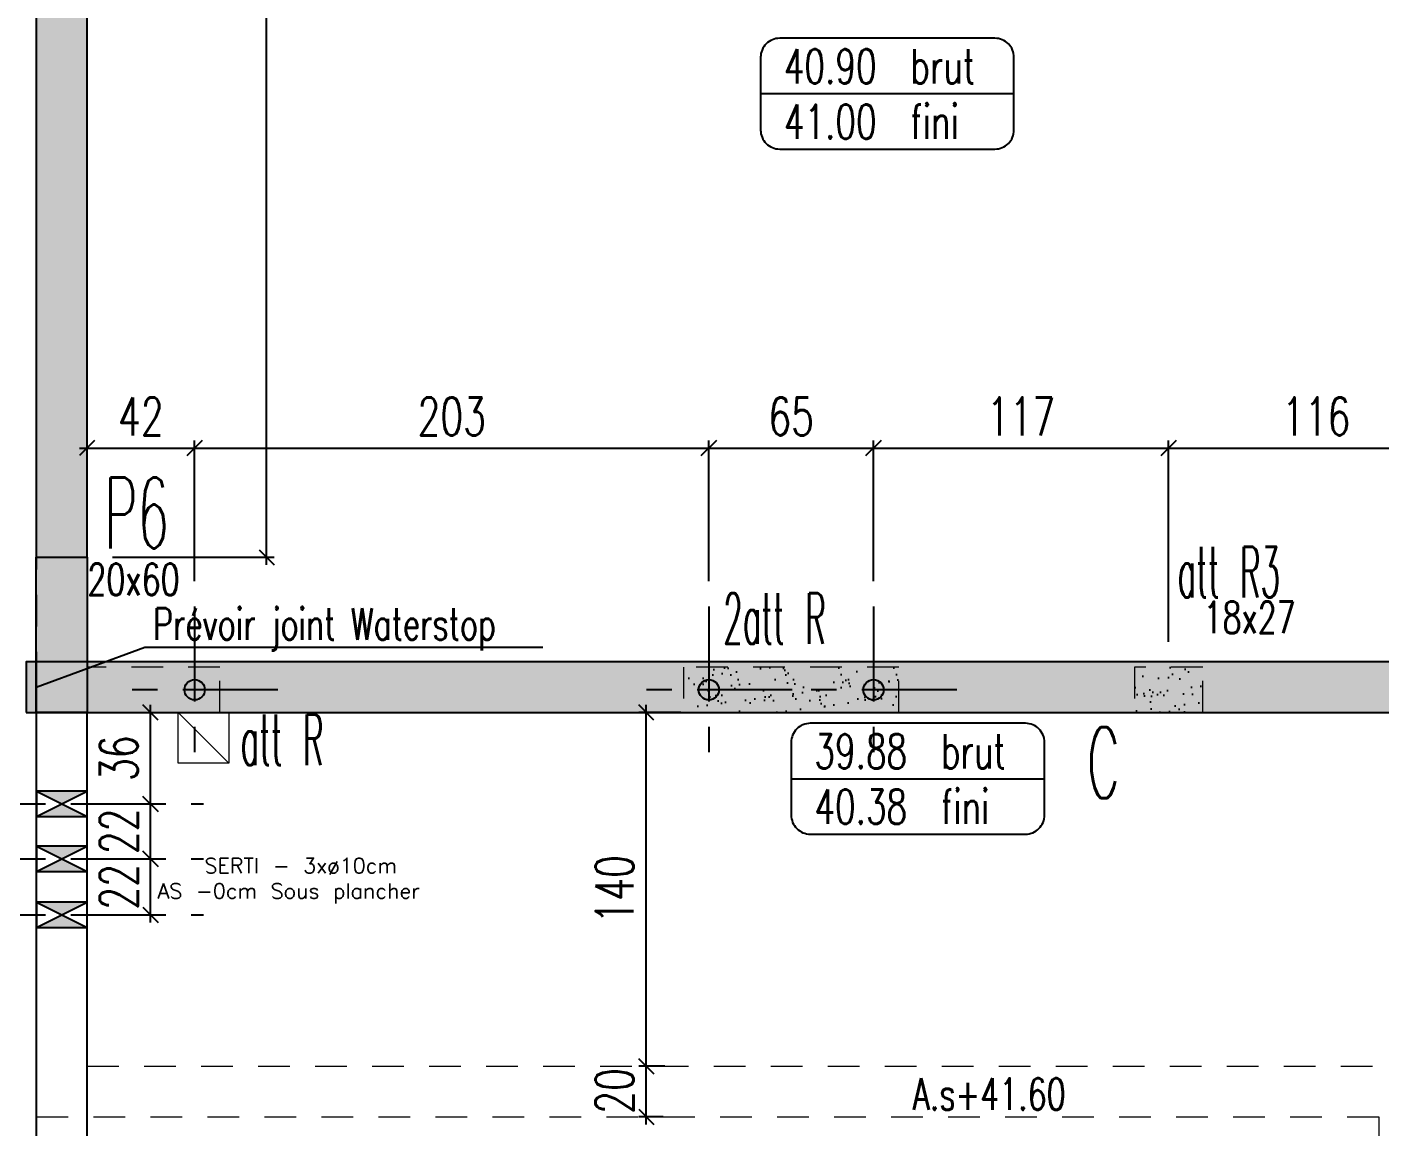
# Model space of a CAD drawing. Extents: x 308 to 787, y -199 to -146.
# Drawn here: x 403.97 to 409.31, y -173.26 to -168.92 of the extents above; entities that cross this region are included whole.
import ezdxf

# ---------------------------------------------------------------- set-up
doc = ezdxf.new("R2010")
doc.units = 0
doc.header["$LTSCALE"] = 0.5
doc.header["$MEASUREMENT"] = 0
for name, pattern in [('AXES2', [1.125, 0.75, -0.125, 0.125, -0.125]), ('CACHE', [0.375, 0.25, -0.125]), ('CONTINU', [0]), ('DISCONTINU2', [0.375, 0.25, -0.125])]:
    doc.linetypes.add(name, pattern=pattern)
doc.layers.get('DEFPOINTS').update_dxf_attribs({"linetype": 'CONTINUOUS'})
doc.layers.add('00 - RESERVATIONS SPEC Plombier', color=90, linetype='CONTINUOUS', lineweight=20)
for name, color, linetype in [('_ SERTI RESERVATION', 210, 'CACHE'), ('AXES', 6, 'AXES2'), ('COTATION', 7, 'CONTINUOUS'), ('HABILLAGE', 7, 'CONTINUOUS'), ('MURS', 3, 'CONTINUOUS'), ('POCHAGE', 254, 'CONTINUOUS'), ('POTEAUX', 1, 'CONTINUOUS'), ('POUTRES', 2, 'CONTINUOUS'), ('RAID', 1, 'CONTINUOUS'), ('RDC', 7, 'DISCONTINU2'), ('REPERAGE', 4, 'CONTINUOUS'), ('REPERE-CHAI', 4, 'CONTINUOUS'), ('REPERE-POT', 4, 'CONTINUOUS'), ('REPERE-RAID', 4, 'CONTINUOUS')]:
    doc.layers.add(name, color=color, linetype=linetype)
doc.styles.add('ROMANS8', font='romans.shx', dxfattribs={"width": 0.7})
doc.styles.get("Standard").update_dxf_attribs({"font": 'txt.shx'})
doc.dimstyles.new('COT50 cm', dxfattribs={"dimtxt": 0.15, "dimasz": 0.06, "dimexe": 0.03, "dimexo": 0.1, "dimgap": 0.05, "dimtad": 1, "dimdec": 0, "dimlfac": 100, "dimzin": 0, "dimdsep": 46, "dimtxsty": 'ROMANS8', "dimblk1": 'OBLIQUE', "dimblk2": 'OBLIQUE', "dimsah": 1, "dimcen": 0.03, "dimdle": 0.03, "dimclrt": 1, "dimadec": 0, "dimazin": 0, "dimtfac": 1, "dimtdec": 0, "dimtmove": 0, "dimatfit": 3, "dimfxl": 0, "dimtolj": 1, "dimtzin": 0, "dimlwd": -1, "dimlwe": -1, "dimarcsym": 0})
pattern_1 = [(37.5, (-167.69736, -4e-07), (-0.004409535, 0.134877664), [0, -0.1064, 0, -0.119, 0, -0.11375]), (7.5, (-167.69736, -4e-07), (0.12388437, 0.197550225), [0, -0.0574, 0, -0.0959, 0, -0.03675]), (327.5, (-167.78346, -4e-07), (0.21798993, 0.000396134), [0, -0.035, 0, -0.126, 0, -0.1645]), (317.5, (-167.78346, -4e-07), (0.21042886, 0.06143729), [0, -0.0175, 0, -0.0826, 0, -0.0945])]
pattern_2 = [(37.5, (-513.79323, 160.44126), (-0.004409535, 0.134877664), [0, -0.1064, 0, -0.119, 0, -0.11375]), (7.5, (-513.79323, 160.44126), (0.12388437, 0.197550225), [0, -0.0574, 0, -0.0959, 0, -0.03675]), (327.5, (-513.87933, 160.44126), (0.21798993, 0.000396134), [0, -0.035, 0, -0.126, 0, -0.1645]), (317.5, (-513.87933, 160.44126), (0.21042886, 0.06143729), [0, -0.0175, 0, -0.0826, 0, -0.0945])]

# ---------------------------------------------------------------- blocks, each defined once
blk = doc.blocks.new('139')
at = {"layer": 'HABILLAGE', "color": 7}
blk.add_line((-0.6648, 0), (0.6648, 0), dxfattribs=at)
at = {"layer": 'HABILLAGE'}
blk.add_lwpolyline([(-0.5648, -0.291), (0.5648, -0.291, 0.414214), (0.6648, -0.191), (0.6648, 0.191, 0.414214), (0.5648, 0.291), (-0.5648, 0.291, 0.414214), (-0.6648, 0.191), (-0.6648, -0.191, 0.414214)], format="xyb", close=True, dxfattribs=at)
at = {"layer": 'HABILLAGE', "color": 1, "width": 0.7}
for s, p in [('brut', (0.1215, 0.054)), ('fini', (0.1215, -0.237))]:
    blk.add_text(s, height=0.18, dxfattribs=at).set_placement(p)
for tag, p in [('NIVBRUT', (-0.5425, 0.054)), ('NIVFINI', (-0.5425, -0.237))]:
    blk.add_attdef(tag, p, '', height=0.18, dxfattribs=at)
blk = doc.blocks.new('_Oblique')
at = {"layer": 'COTATION', "color": 0, "lineweight": -2}
blk.add_line((-0.5, -0.5), (0.5, 0.5), dxfattribs=at)
blk = doc.blocks.new('*D531')
at = {"layer": 'COTATION', "color": 0, "transparency": 16777216}
for p, q in [((404.1799, -170.5813), (404.6646, -170.5813)), ((404.2099, -170.773), (404.2099, -170.5513)), ((404.6346, -171.1074), (404.6346, -170.5513))]:
    blk.add_line(p, q, dxfattribs=at)
at = {"layer": 'DEFPOINTS', "color": 0, "transparency": 16777216}
for p in [(404.6346, -170.5813), (404.2099, -170.873), (404.6346, -171.2074)]:
    blk.add_point(p, dxfattribs=at)
at = {"layer": 'COTATION', "color": 0, "transparency": 16777216, "xscale": 0.06, "yscale": 0.06, "zscale": 0.06, "rotation": 180}
blk.add_blockref('_Oblique', (404.2099, -170.5813), dxfattribs=at)
at = {"layer": 'COTATION', "color": 0, "transparency": 16777216, "xscale": 0.06, "yscale": 0.06, "zscale": 0.06}
blk.add_blockref('_Oblique', (404.6346, -170.5813), dxfattribs=at)
at = {"layer": 'COTATION', "color": 1, "transparency": 16777216, "insert": (404.4223, -170.4563), "char_height": 0.15, "attachment_point": 5, "style": 'ROMANS8'}
blk.add_mtext('\\A1;42', dxfattribs=at)
blk = doc.blocks.new('*D532')
at = {"layer": 'COTATION', "color": 0, "transparency": 16777216}
for p, q in [((404.6046, -170.5813), (406.6946, -170.5813)), ((404.6346, -171.1074), (404.6346, -170.5513)), ((406.6646, -171.1074), (406.6646, -170.5513))]:
    blk.add_line(p, q, dxfattribs=at)
at = {"layer": 'DEFPOINTS', "color": 0, "transparency": 16777216}
for p in [(406.6646, -170.5813), (404.6346, -171.2074), (406.6646, -171.2074)]:
    blk.add_point(p, dxfattribs=at)
at = {"layer": 'COTATION', "color": 0, "transparency": 16777216, "xscale": 0.06, "yscale": 0.06, "zscale": 0.06, "rotation": 180}
blk.add_blockref('_Oblique', (404.6346, -170.5813), dxfattribs=at)
at = {"layer": 'COTATION', "color": 0, "transparency": 16777216, "xscale": 0.06, "yscale": 0.06, "zscale": 0.06}
blk.add_blockref('_Oblique', (406.6646, -170.5813), dxfattribs=at)
at = {"layer": 'COTATION', "color": 1, "transparency": 16777216, "insert": (405.6496, -170.4563), "char_height": 0.15, "attachment_point": 5, "style": 'ROMANS8'}
blk.add_mtext('\\A1;203', dxfattribs=at)
blk = doc.blocks.new('*D533')
at = {"layer": 'COTATION', "color": 0, "transparency": 16777216}
for p, q in [((406.6346, -170.5813), (407.3446, -170.5813)), ((406.6646, -171.1074), (406.6646, -170.5513)), ((407.3146, -171.1074), (407.3146, -170.5513))]:
    blk.add_line(p, q, dxfattribs=at)
at = {"layer": 'DEFPOINTS', "color": 0, "transparency": 16777216}
for p in [(407.3146, -170.5813), (406.6646, -171.2074), (407.3146, -171.2074)]:
    blk.add_point(p, dxfattribs=at)
at = {"layer": 'COTATION', "color": 0, "transparency": 16777216, "xscale": 0.06, "yscale": 0.06, "zscale": 0.06, "rotation": 180}
blk.add_blockref('_Oblique', (406.6646, -170.5813), dxfattribs=at)
at = {"layer": 'COTATION', "color": 0, "transparency": 16777216, "xscale": 0.06, "yscale": 0.06, "zscale": 0.06}
blk.add_blockref('_Oblique', (407.3146, -170.5813), dxfattribs=at)
at = {"layer": 'COTATION', "color": 1, "transparency": 16777216, "insert": (406.9896, -170.4563), "char_height": 0.15, "attachment_point": 5, "style": 'ROMANS8'}
blk.add_mtext('\\A1;65', dxfattribs=at)
blk = doc.blocks.new('*D534')
at = {"layer": 'COTATION', "color": 0, "transparency": 16777216}
for p, q in [((407.2846, -170.5813), (408.5097, -170.5813)), ((407.3146, -171.1074), (407.3146, -170.5513)), ((408.4797, -171.3463), (408.4797, -170.5513))]:
    blk.add_line(p, q, dxfattribs=at)
at = {"layer": 'DEFPOINTS', "color": 0, "transparency": 16777216}
for p in [(408.4797, -170.5813), (407.3146, -171.2074), (408.4797, -171.4463)]:
    blk.add_point(p, dxfattribs=at)
at = {"layer": 'COTATION', "color": 0, "transparency": 16777216, "xscale": 0.06, "yscale": 0.06, "zscale": 0.06, "rotation": 180}
blk.add_blockref('_Oblique', (407.3146, -170.5813), dxfattribs=at)
at = {"layer": 'COTATION', "color": 0, "transparency": 16777216, "xscale": 0.06, "yscale": 0.06, "zscale": 0.06}
blk.add_blockref('_Oblique', (408.4797, -170.5813), dxfattribs=at)
at = {"layer": 'COTATION', "color": 1, "transparency": 16777216, "insert": (407.8971, -170.4563), "char_height": 0.15, "attachment_point": 5, "style": 'ROMANS8'}
blk.add_mtext('\\A1;117', dxfattribs=at)
blk = doc.blocks.new('*D535')
at = {"layer": 'COTATION', "color": 0, "transparency": 16777216}
for p, q in [((408.4497, -170.5813), (409.6746, -170.5813)), ((408.4797, -171.3463), (408.4797, -170.5513)), ((409.6446, -171.1074), (409.6446, -170.5513))]:
    blk.add_line(p, q, dxfattribs=at)
at = {"layer": 'DEFPOINTS', "color": 0, "transparency": 16777216}
for p in [(409.6446, -170.5813), (409.6446, -171.2074), (408.4797, -171.4463)]:
    blk.add_point(p, dxfattribs=at)
at = {"layer": 'COTATION', "color": 0, "transparency": 16777216, "xscale": 0.06, "yscale": 0.06, "zscale": 0.06, "rotation": 180}
blk.add_blockref('_Oblique', (408.4797, -170.5813), dxfattribs=at)
at = {"layer": 'COTATION', "color": 0, "transparency": 16777216, "xscale": 0.06, "yscale": 0.06, "zscale": 0.06}
blk.add_blockref('_Oblique', (409.6446, -170.5813), dxfattribs=at)
at = {"layer": 'COTATION', "color": 1, "transparency": 16777216, "insert": (409.0621, -170.4563), "char_height": 0.15, "attachment_point": 5, "style": 'ROMANS8'}
blk.add_mtext('\\A1;116', dxfattribs=at)
blk = doc.blocks.new('*D731')
at = {"layer": 'COTATION', "color": 0, "transparency": 16777216}
for p, q in [((406.4907, -173.0234), (406.3876, -173.0234)), ((406.4176, -173.2534), (406.4176, -172.9934)), ((406.4847, -173.2234), (406.3876, -173.2234))]:
    blk.add_line(p, q, dxfattribs=at)
at = {"layer": 'DEFPOINTS', "color": 0, "transparency": 16777216}
for p in [(406.4176, -173.0234), (406.5907, -173.0234), (406.5847, -173.2234)]:
    blk.add_point(p, dxfattribs=at)
at = {"layer": 'COTATION', "color": 0, "transparency": 16777216, "xscale": 0.06, "yscale": 0.06, "zscale": 0.06}
for p, rotation in [((406.4176, -173.0234), 90), ((406.4176, -173.2234), 270)]:
    blk.add_blockref('_Oblique', p, dxfattribs=dict(at, rotation=rotation))
at = {"layer": 'COTATION', "color": 1, "transparency": 16777216, "insert": (406.2926, -173.121), "char_height": 0.15, "attachment_point": 5, "rotation": 90, "style": 'ROMANS8'}
blk.add_mtext('\\A1;20', dxfattribs=at)
blk = doc.blocks.new('*D732')
at = {"layer": 'COTATION', "color": 0, "transparency": 16777216}
for p, q in [((406.4176, -173.0534), (406.4176, -171.5963)), ((406.5537, -171.6263), (406.3876, -171.6263)), ((406.4907, -173.0234), (406.3876, -173.0234))]:
    blk.add_line(p, q, dxfattribs=at)
at = {"layer": 'DEFPOINTS', "color": 0, "transparency": 16777216}
for p in [(406.4176, -171.6263), (406.6537, -171.6263), (406.5907, -173.0234)]:
    blk.add_point(p, dxfattribs=at)
at = {"layer": 'COTATION', "color": 0, "transparency": 16777216, "xscale": 0.06, "yscale": 0.06, "zscale": 0.06}
for p, rotation in [((406.4176, -171.6263), 90), ((406.4176, -173.0234), 270)]:
    blk.add_blockref('_Oblique', p, dxfattribs=dict(at, rotation=rotation))
at = {"layer": 'COTATION', "color": 1, "transparency": 16777216, "insert": (406.2926, -172.3248), "char_height": 0.15, "attachment_point": 5, "rotation": 90, "style": 'ROMANS8'}
blk.add_mtext('\\A1;140', dxfattribs=at)
blk = doc.blocks.new('*D798')
at = {"layer": 'COTATION', "color": 0, "transparency": 16777216}
for p, q in [((404.3099, -165.4613), (404.9489, -165.4613)), ((404.9189, -171.0431), (404.9189, -165.4313)), ((404.3099, -171.0131), (404.9489, -171.0131))]:
    blk.add_line(p, q, dxfattribs=at)
at = {"layer": 'DEFPOINTS', "color": 0, "transparency": 16777216}
for p in [(404.2099, -165.4613), (404.9189, -165.4613), (404.2099, -171.0131)]:
    blk.add_point(p, dxfattribs=at)
at = {"layer": 'COTATION', "color": 0, "transparency": 16777216, "xscale": 0.06, "yscale": 0.06, "zscale": 0.06}
for p, rotation in [((404.9189, -165.4613), 90), ((404.9189, -171.0131), 270)]:
    blk.add_blockref('_Oblique', p, dxfattribs=dict(at, rotation=rotation))
at = {"layer": 'COTATION', "color": 1, "transparency": 16777216, "insert": (404.7939, -168.2372), "char_height": 0.15, "attachment_point": 5, "rotation": 90, "style": 'ROMANS8'}
blk.add_mtext('\\A1;555', dxfattribs=at)
blk = doc.blocks.new('A$C6B096A38')
at = {"layer": 'POCHAGE'}
h = blk.add_hatch(dxfattribs=at)
h.set_pattern_fill('AR-SAND', color=0, scale=0.07)
h.set_pattern_definition(pattern_2)
h.paths.add_polyline_path([(58.1138, -4.6), (58.4538, -4.6), (58.4538, -4.42), (57.9138, -4.42), (57.9138, -11.185), (58.6388, -11.185), (58.6388, -11.005), (58.1138, -11.005)])
h = blk.add_hatch(dxfattribs=at)
h.set_pattern_fill('AR-SAND', color=0, scale=0.07)
h.set_pattern_definition(pattern_2)
h.paths.add_polyline_path([(61.3188, -11.005), (60.4688, -11.005), (60.4688, -11.185), (61.3188, -11.185)])
h = blk.add_hatch(dxfattribs=at)
h.set_pattern_fill('AR-SAND', color=0, scale=0.07)
h.set_pattern_definition(pattern_2)
h.paths.add_polyline_path([(62.5188, -11.005), (62.2488, -11.005), (62.2488, -11.185), (62.5188, -11.185)])
at = {"layer": 'AXES', "color": 1}
for p, q in [((58.5388, -10.7661), (58.5388, -11.4239)), ((60.5687, -10.7661), (60.5687, -11.4239)), ((61.2188, -10.7661), (61.2188, -11.4239)), ((58.8676, -11.095), (58.2099, -11.095)), ((60.8976, -11.095), (60.2398, -11.095)), ((61.5476, -11.095), (60.8899, -11.095))]:
    blk.add_line(p, q, dxfattribs=at)
at = {"layer": 'RAID'}
for centre in [(58.5388, -11.095), (60.5687, -11.095), (61.2188, -11.095)]:
    blk.add_circle(centre, 0.04, dxfattribs=at)
at = {"layer": 'RDC', "linetype": 'CACHE', "lineweight": 15}
for points in [[(58.1138, -4.6), (58.4538, -4.6), (58.4538, -4.42), (57.9138, -4.42), (57.9138, -11.185), (58.6388, -11.185), (58.6388, -11.005), (58.1138, -11.005)], [(60.4688, -11.005), (60.4688, -11.185), (61.3188, -11.185), (61.3188, -11.005)]]:
    blk.add_lwpolyline(points, close=True, dxfattribs=at)
at = {"layer": 'RDC', "color": 1, "linetype": 'CACHE', "lineweight": 15}
blk.add_lwpolyline([(62.2488, -11.005), (62.2488, -11.185), (62.5188, -11.185), (62.5188, -11.005)], close=True, dxfattribs=at)
blk = doc.blocks.new('*D1222')
at = {"layer": 'COTATION', "color": 0, "transparency": 16777216}
for p, q in [((404.46, -172.4553), (404.46, -172.1737)), ((404.3904, -172.2037), (404.49, -172.2037)), ((404.4499, -172.4253), (404.49, -172.4253))]:
    blk.add_line(p, q, dxfattribs=at)
at = {"layer": 'DEFPOINTS', "color": 0, "transparency": 16777216}
for p in [(404.2904, -172.2037), (404.46, -172.2037), (404.3499, -172.4253)]:
    blk.add_point(p, dxfattribs=at)
at = {"layer": 'COTATION', "color": 0, "transparency": 16777216, "xscale": 0.06, "yscale": 0.06, "zscale": 0.06}
for p, rotation in [((404.46, -172.2037), 90), ((404.46, -172.4253), 270)]:
    blk.add_blockref('_Oblique', p, dxfattribs=dict(at, rotation=rotation))
at = {"layer": 'COTATION', "color": 1, "transparency": 16777216, "insert": (404.335, -172.3145), "char_height": 0.15, "attachment_point": 5, "rotation": 90, "style": 'ROMANS8'}
blk.add_mtext('\\A1;22', dxfattribs=at)
blk = doc.blocks.new('*D1223')
at = {"layer": 'COTATION', "color": 0, "transparency": 16777216}
for p, q in [((404.46, -172.2337), (404.46, -171.9572)), ((404.46, -171.9872), (404.49, -171.9872)), ((404.3904, -172.2037), (404.49, -172.2037))]:
    blk.add_line(p, q, dxfattribs=at)
at = {"layer": 'DEFPOINTS', "color": 0, "transparency": 16777216}
for p in [(404.3954, -171.9872), (404.46, -171.9872), (404.2904, -172.2037)]:
    blk.add_point(p, dxfattribs=at)
at = {"layer": 'COTATION', "color": 0, "transparency": 16777216, "xscale": 0.06, "yscale": 0.06, "zscale": 0.06}
for p, rotation in [((404.46, -171.9872), 90), ((404.46, -172.2037), 270)]:
    blk.add_blockref('_Oblique', p, dxfattribs=dict(at, rotation=rotation))
at = {"layer": 'COTATION', "color": 1, "transparency": 16777216, "insert": (404.335, -172.0954), "char_height": 0.15, "attachment_point": 5, "rotation": 90, "style": 'ROMANS8'}
blk.add_mtext('\\A1;22', dxfattribs=at)
blk = doc.blocks.new('*D1224')
at = {"layer": 'COTATION', "color": 0, "transparency": 16777216}
for p, q in [((404.46, -172.0172), (404.46, -171.5963)), ((404.429, -171.6263), (404.49, -171.6263)), ((404.46, -171.9872), (404.49, -171.9872))]:
    blk.add_line(p, q, dxfattribs=at)
at = {"layer": 'DEFPOINTS', "color": 0, "transparency": 16777216}
for p in [(404.329, -171.6263), (404.46, -171.6263), (404.3954, -171.9872)]:
    blk.add_point(p, dxfattribs=at)
at = {"layer": 'COTATION', "color": 0, "transparency": 16777216, "xscale": 0.06, "yscale": 0.06, "zscale": 0.06}
for p, rotation in [((404.46, -171.6263), 90), ((404.46, -171.9872), 270)]:
    blk.add_blockref('_Oblique', p, dxfattribs=dict(at, rotation=rotation))
at = {"layer": 'COTATION', "color": 1, "transparency": 16777216, "insert": (404.335, -171.8067), "char_height": 0.15, "attachment_point": 5, "rotation": 90, "style": 'ROMANS8'}
blk.add_mtext('\\A1;36', dxfattribs=at)

msp = doc.modelspace()

# ---------------------------------------------------------------- hatches: boundary and pattern name
at = {"layer": '_ SERTI RESERVATION', "linetype": 'CONTINU'}
h = msp.add_hatch(color=6, dxfattribs=at)
h.dxf.hatch_style = 1
h.paths.add_polyline_path([(404.0099, -171.9372), (404.1099, -171.9872), (404.2099, -171.9372)])
h.paths.add_polyline_path([(404.0099, -172.0372), (404.2099, -172.0372), (404.1099, -171.9872)])
h = msp.add_hatch(color=6, dxfattribs=at)
h.dxf.hatch_style = 1
h.paths.add_polyline_path([(404.0099, -172.1537), (404.1099, -172.2037), (404.2099, -172.1537)])
h.paths.add_polyline_path([(404.0099, -172.2537), (404.2099, -172.2537), (404.1099, -172.2037)])
h = msp.add_hatch(color=6, dxfattribs=at)
h.dxf.hatch_style = 1
h.paths.add_polyline_path([(404.0099, -172.3753), (404.1099, -172.4253), (404.2099, -172.3753)])
h.paths.add_polyline_path([(404.0099, -172.4753), (404.2099, -172.4753), (404.1099, -172.4253)])
at = {"layer": 'POCHAGE'}
msp.add_hatch(color=251, dxfattribs=at).paths.add_polyline_path([(403.9696, -171.6263), (404.0096, -171.6263), (404.0096, -171.4263), (403.9696, -171.4263)])
h = msp.add_hatch(color=256, dxfattribs=at)
h.dxf.hatch_style = 1
h.paths.add_polyline_path([(411.1099, -171.4263), (404.0096, -171.4263), (404.0096, -171.6263), (410.9099, -171.6263), (410.9099, -176.8795), (404.0115, -176.8795), (404.0115, -177.0795), (411.1099, -177.0795)])
h = msp.add_hatch(dxfattribs=at)
h.set_pattern_fill('AR-SAND', color=0, scale=0.07)
h.set_pattern_definition(pattern_1)
h.paths.add_polyline_path([(407.4147, -171.6263), (407.4147, -171.4463), (406.5647, -171.4463), (406.5647, -171.6263)])
h = msp.add_hatch(dxfattribs=at)
h.set_pattern_fill('AR-SAND', color=0, scale=0.07)
h.set_pattern_definition(pattern_1)
h.paths.add_polyline_path([(407.4147, -171.6263), (407.4147, -171.4463), (406.5647, -171.4463), (406.5647, -171.6263)])
h = msp.add_hatch(dxfattribs=at)
h.set_pattern_fill('AR-SAND', color=0, scale=0.07)
h.set_pattern_definition(pattern_1)
h.paths.add_polyline_path([(407.4147, -171.6263), (407.4147, -171.4463), (406.5647, -171.4463), (406.5647, -171.6263)])
h = msp.add_hatch(dxfattribs=at)
h.set_pattern_fill('AR-SAND', color=0, scale=0.07)
h.set_pattern_definition(pattern_1)
h.paths.add_polyline_path([(407.4147, -171.6263), (407.4147, -171.4463), (406.5647, -171.4463), (406.5647, -171.6263)])
h = msp.add_hatch(dxfattribs=at)
h.set_pattern_fill('AR-SAND', color=0, scale=0.07)
h.set_pattern_definition(pattern_1)
h.paths.add_polyline_path([(407.4147, -171.6263), (407.4147, -171.4463), (406.5647, -171.4463), (406.5647, -171.6263)])
h = msp.add_hatch(dxfattribs=at)
h.set_pattern_fill('AR-SAND', color=0, scale=0.07)
h.set_pattern_definition(pattern_1)
h.paths.add_polyline_path([(407.4147, -171.6263), (407.4147, -171.4463), (406.5647, -171.4463), (406.5647, -171.6263)])
h = msp.add_hatch(dxfattribs=at)
h.set_pattern_fill('AR-SAND', color=0, scale=0.07)
h.set_pattern_definition(pattern_1)
h.paths.add_polyline_path([(407.4147, -171.6263), (407.4147, -171.4463), (406.5647, -171.4463), (406.5647, -171.6263)])
h = msp.add_hatch(dxfattribs=at)
h.set_pattern_fill('AR-SAND', color=0, scale=0.07)
h.set_pattern_definition(pattern_1)
h.paths.add_polyline_path([(407.4147, -171.6263), (407.4147, -171.4463), (406.5647, -171.4463), (406.5647, -171.6263)])
h = msp.add_hatch(dxfattribs=at)
h.set_pattern_fill('AR-SAND', color=0, scale=0.07)
h.set_pattern_definition(pattern_1)
h.paths.add_polyline_path([(407.4147, -171.6263), (407.4147, -171.4463), (406.5647, -171.4463), (406.5647, -171.6263)])
h = msp.add_hatch(dxfattribs=at)
h.set_pattern_fill('AR-SAND', color=0, scale=0.07)
h.set_pattern_definition(pattern_1)
h.paths.add_polyline_path([(407.4147, -171.6263), (407.4147, -171.4463), (406.5647, -171.4463), (406.5647, -171.6263)])
h = msp.add_hatch(dxfattribs=at)
h.set_pattern_fill('AR-SAND', color=0, scale=0.07)
h.set_pattern_definition(pattern_1)
h.paths.add_polyline_path([(407.4147, -171.6263), (407.4147, -171.4463), (406.5647, -171.4463), (406.5647, -171.6263)])
h = msp.add_hatch(dxfattribs=at)
h.set_pattern_fill('AR-SAND', color=0, scale=0.07)
h.set_pattern_definition(pattern_1)
h.paths.add_polyline_path([(407.4147, -171.6263), (407.4147, -171.4463), (406.5647, -171.4463), (406.5647, -171.6263)])
h = msp.add_hatch(dxfattribs=at)
h.set_pattern_fill('AR-SAND', color=0, scale=0.07)
h.set_pattern_definition(pattern_1)
h.paths.add_polyline_path([(407.4147, -171.6263), (407.4147, -171.4463), (406.5647, -171.4463), (406.5647, -171.6263)])
h = msp.add_hatch(dxfattribs=at)
h.set_pattern_fill('AR-SAND', color=0, scale=0.07)
h.set_pattern_definition(pattern_1)
h.paths.add_polyline_path([(407.4147, -171.6263), (407.4147, -171.4463), (406.5647, -171.4463), (406.5647, -171.6263)])
h = msp.add_hatch(dxfattribs=at)
h.set_pattern_fill('AR-SAND', color=0, scale=0.07)
h.set_pattern_definition(pattern_1)
h.paths.add_polyline_path([(407.4147, -171.6263), (407.4147, -171.4463), (406.5647, -171.4463), (406.5647, -171.6263)])
h = msp.add_hatch(dxfattribs=at)
h.set_pattern_fill('AR-SAND', color=0, scale=0.07)
h.set_pattern_definition(pattern_1)
h.paths.add_polyline_path([(407.4147, -171.6263), (407.4147, -171.4463), (406.5647, -171.4463), (406.5647, -171.6263)])
h = msp.add_hatch(dxfattribs=at)
h.set_pattern_fill('AR-SAND', color=0, scale=0.07)
h.set_pattern_definition(pattern_1)
h.paths.add_polyline_path([(407.4147, -171.6263), (407.4147, -171.4463), (406.5647, -171.4463), (406.5647, -171.6263)])
h = msp.add_hatch(dxfattribs=at)
h.set_pattern_fill('AR-SAND', color=0, scale=0.07)
h.set_pattern_definition(pattern_1)
h.paths.add_polyline_path([(407.4147, -171.6263), (407.4147, -171.4463), (406.5647, -171.4463), (406.5647, -171.6263)])
h = msp.add_hatch(dxfattribs=at)
h.set_pattern_fill('AR-SAND', color=0, scale=0.07)
h.set_pattern_definition(pattern_1)
h.paths.add_polyline_path([(407.4147, -171.6263), (407.4147, -171.4463), (406.5647, -171.4463), (406.5647, -171.6263)])
h = msp.add_hatch(dxfattribs=at)
h.set_pattern_fill('AR-SAND', color=0, scale=0.07)
h.set_pattern_definition(pattern_1)
h.paths.add_polyline_path([(407.4147, -171.6263), (407.4147, -171.4463), (406.5647, -171.4463), (406.5647, -171.6263)])
h = msp.add_hatch(dxfattribs=at)
h.set_pattern_fill('AR-SAND', color=0, scale=0.07)
h.set_pattern_definition(pattern_1)
h.paths.add_polyline_path([(407.4147, -171.6263), (407.4147, -171.4463), (406.5647, -171.4463), (406.5647, -171.6263)])
h = msp.add_hatch(dxfattribs=at)
h.set_pattern_fill('AR-SAND', color=0, scale=0.07)
h.set_pattern_definition(pattern_1)
h.paths.add_polyline_path([(407.4147, -171.6263), (407.4147, -171.4463), (406.5647, -171.4463), (406.5647, -171.6263)])
h = msp.add_hatch(dxfattribs=at)
h.set_pattern_fill('AR-SAND', color=0, scale=0.07)
h.set_pattern_definition(pattern_1)
h.paths.add_polyline_path([(407.4147, -171.6263), (407.4147, -171.4463), (406.5647, -171.4463), (406.5647, -171.6263)])
h = msp.add_hatch(dxfattribs=at)
h.set_pattern_fill('AR-SAND', color=0, scale=0.07)
h.set_pattern_definition(pattern_1)
h.paths.add_polyline_path([(407.4147, -171.6263), (407.4147, -171.4463), (406.5647, -171.4463), (406.5647, -171.6263)])
h = msp.add_hatch(dxfattribs=at)
h.set_pattern_fill('AR-SAND', color=0, scale=0.07)
h.set_pattern_definition(pattern_1)
h.paths.add_polyline_path([(407.4147, -171.6263), (407.4147, -171.4463), (406.5647, -171.4463), (406.5647, -171.6263)])
h = msp.add_hatch(dxfattribs=at)
h.set_pattern_fill('AR-SAND', color=0, scale=0.07)
h.set_pattern_definition(pattern_1)
h.paths.add_polyline_path([(407.4147, -171.6263), (407.4147, -171.4463), (406.5647, -171.4463), (406.5647, -171.6263)])
h = msp.add_hatch(dxfattribs=at)
h.set_pattern_fill('AR-SAND', color=0, scale=0.07)
h.set_pattern_definition(pattern_1)
h.paths.add_polyline_path([(407.4147, -171.6263), (407.4147, -171.4463), (406.5647, -171.4463), (406.5647, -171.6263)])
h = msp.add_hatch(dxfattribs=at)
h.set_pattern_fill('AR-SAND', color=0, scale=0.07)
h.set_pattern_definition(pattern_1)
h.paths.add_polyline_path([(407.4147, -171.6263), (407.4147, -171.4463), (406.5647, -171.4463), (406.5647, -171.6263)])
h = msp.add_hatch(dxfattribs=at)
h.set_pattern_fill('AR-SAND', color=0, scale=0.07)
h.set_pattern_definition(pattern_1)
h.paths.add_polyline_path([(407.4147, -171.6263), (407.4147, -171.4463), (406.5647, -171.4463), (406.5647, -171.6263)])
h = msp.add_hatch(dxfattribs=at)
h.set_pattern_fill('AR-SAND', color=0, scale=0.07)
h.set_pattern_definition(pattern_1)
h.paths.add_polyline_path([(408.6147, -171.6263), (408.6147, -171.4463), (408.3447, -171.4463), (408.3447, -171.6263)])
h = msp.add_hatch(dxfattribs=at)
h.set_pattern_fill('AR-SAND', color=0, scale=0.07)
h.set_pattern_definition(pattern_1)
h.paths.add_polyline_path([(408.6147, -171.6263), (408.6147, -171.4463), (408.3447, -171.4463), (408.3447, -171.6263)])
h = msp.add_hatch(dxfattribs=at)
h.set_pattern_fill('AR-SAND', color=0, scale=0.07)
h.set_pattern_definition(pattern_1)
h.paths.add_polyline_path([(408.6147, -171.6263), (408.6147, -171.4463), (408.3447, -171.4463), (408.3447, -171.6263)])
h = msp.add_hatch(dxfattribs=at)
h.set_pattern_fill('AR-SAND', color=0, scale=0.07)
h.set_pattern_definition(pattern_1)
h.paths.add_polyline_path([(408.6147, -171.6263), (408.6147, -171.4463), (408.3447, -171.4463), (408.3447, -171.6263)])
h = msp.add_hatch(dxfattribs=at)
h.set_pattern_fill('AR-SAND', color=0, scale=0.07)
h.set_pattern_definition(pattern_1)
h.paths.add_polyline_path([(408.6147, -171.6263), (408.6147, -171.4463), (408.3447, -171.4463), (408.3447, -171.6263)])
h = msp.add_hatch(dxfattribs=at)
h.set_pattern_fill('AR-SAND', color=0, scale=0.07)
h.set_pattern_definition(pattern_1)
h.paths.add_polyline_path([(408.6147, -171.6263), (408.6147, -171.4463), (408.3447, -171.4463), (408.3447, -171.6263)])
h = msp.add_hatch(dxfattribs=at)
h.set_pattern_fill('AR-SAND', color=0, scale=0.07)
h.set_pattern_definition(pattern_1)
h.paths.add_polyline_path([(408.6147, -171.6263), (408.6147, -171.4463), (408.3447, -171.4463), (408.3447, -171.6263)])
h = msp.add_hatch(dxfattribs=at)
h.set_pattern_fill('AR-SAND', color=0, scale=0.07)
h.set_pattern_definition(pattern_1)
h.paths.add_polyline_path([(408.6147, -171.6263), (408.6147, -171.4463), (408.3447, -171.4463), (408.3447, -171.6263)])
h = msp.add_hatch(dxfattribs=at)
h.set_pattern_fill('AR-SAND', color=0, scale=0.07)
h.set_pattern_definition(pattern_1)
h.paths.add_polyline_path([(408.6147, -171.6263), (408.6147, -171.4463), (408.3447, -171.4463), (408.3447, -171.6263)])
h = msp.add_hatch(dxfattribs=at)
h.set_pattern_fill('AR-SAND', color=0, scale=0.07)
h.set_pattern_definition(pattern_1)
h.paths.add_polyline_path([(408.6147, -171.6263), (408.6147, -171.4463), (408.3447, -171.4463), (408.3447, -171.6263)])
h = msp.add_hatch(dxfattribs=at)
h.set_pattern_fill('AR-SAND', color=0, scale=0.07)
h.set_pattern_definition(pattern_1)
h.paths.add_polyline_path([(408.6147, -171.6263), (408.6147, -171.4463), (408.3447, -171.4463), (408.3447, -171.6263)])
h = msp.add_hatch(dxfattribs=at)
h.set_pattern_fill('AR-SAND', color=0, scale=0.07)
h.set_pattern_definition(pattern_1)
h.paths.add_polyline_path([(408.6147, -171.6263), (408.6147, -171.4463), (408.3447, -171.4463), (408.3447, -171.6263)])
h = msp.add_hatch(dxfattribs=at)
h.set_pattern_fill('AR-SAND', color=0, scale=0.07)
h.set_pattern_definition(pattern_1)
h.paths.add_polyline_path([(408.6147, -171.6263), (408.6147, -171.4463), (408.3447, -171.4463), (408.3447, -171.6263)])
h = msp.add_hatch(dxfattribs=at)
h.set_pattern_fill('AR-SAND', color=0, scale=0.07)
h.set_pattern_definition(pattern_1)
h.paths.add_polyline_path([(408.6147, -171.6263), (408.6147, -171.4463), (408.3447, -171.4463), (408.3447, -171.6263)])
h = msp.add_hatch(dxfattribs=at)
h.set_pattern_fill('AR-SAND', color=0, scale=0.07)
h.set_pattern_definition(pattern_1)
h.paths.add_polyline_path([(408.6147, -171.6263), (408.6147, -171.4463), (408.3447, -171.4463), (408.3447, -171.6263)])
h = msp.add_hatch(dxfattribs=at)
h.set_pattern_fill('AR-SAND', color=0, scale=0.07)
h.set_pattern_definition(pattern_1)
h.paths.add_polyline_path([(408.6147, -171.6263), (408.6147, -171.4463), (408.3447, -171.4463), (408.3447, -171.6263)])
h = msp.add_hatch(dxfattribs=at)
h.set_pattern_fill('AR-SAND', color=0, scale=0.07)
h.set_pattern_definition(pattern_1)
h.paths.add_polyline_path([(408.6147, -171.6263), (408.6147, -171.4463), (408.3447, -171.4463), (408.3447, -171.6263)])
h = msp.add_hatch(dxfattribs=at)
h.set_pattern_fill('AR-SAND', color=0, scale=0.07)
h.set_pattern_definition(pattern_1)
h.paths.add_polyline_path([(408.6147, -171.6263), (408.6147, -171.4463), (408.3447, -171.4463), (408.3447, -171.6263)])
h = msp.add_hatch(dxfattribs=at)
h.set_pattern_fill('AR-SAND', color=0, scale=0.07)
h.set_pattern_definition(pattern_1)
h.paths.add_polyline_path([(408.6147, -171.6263), (408.6147, -171.4463), (408.3447, -171.4463), (408.3447, -171.6263)])
h = msp.add_hatch(dxfattribs=at)
h.set_pattern_fill('AR-SAND', color=0, scale=0.07)
h.set_pattern_definition(pattern_1)
h.paths.add_polyline_path([(408.6147, -171.6263), (408.6147, -171.4463), (408.3447, -171.4463), (408.3447, -171.6263)])
h = msp.add_hatch(dxfattribs=at)
h.set_pattern_fill('AR-SAND', color=0, scale=0.07)
h.set_pattern_definition(pattern_1)
h.paths.add_polyline_path([(408.6147, -171.6263), (408.6147, -171.4463), (408.3447, -171.4463), (408.3447, -171.6263)])
h = msp.add_hatch(dxfattribs=at)
h.set_pattern_fill('AR-SAND', color=0, scale=0.07)
h.set_pattern_definition(pattern_1)
h.paths.add_polyline_path([(408.6147, -171.6263), (408.6147, -171.4463), (408.3447, -171.4463), (408.3447, -171.6263)])
h = msp.add_hatch(dxfattribs=at)
h.set_pattern_fill('AR-SAND', color=0, scale=0.07)
h.set_pattern_definition(pattern_1)
h.paths.add_polyline_path([(408.6147, -171.6263), (408.6147, -171.4463), (408.3447, -171.4463), (408.3447, -171.6263)])
h = msp.add_hatch(dxfattribs=at)
h.set_pattern_fill('AR-SAND', color=0, scale=0.07)
h.set_pattern_definition(pattern_1)
h.paths.add_polyline_path([(408.6147, -171.6263), (408.6147, -171.4463), (408.3447, -171.4463), (408.3447, -171.6263)])
h = msp.add_hatch(dxfattribs=at)
h.set_pattern_fill('AR-SAND', color=0, scale=0.07)
h.set_pattern_definition(pattern_1)
h.paths.add_polyline_path([(408.6147, -171.6263), (408.6147, -171.4463), (408.3447, -171.4463), (408.3447, -171.6263)])
h = msp.add_hatch(dxfattribs=at)
h.set_pattern_fill('AR-SAND', color=0, scale=0.07)
h.set_pattern_definition(pattern_1)
h.paths.add_polyline_path([(408.6147, -171.6263), (408.6147, -171.4463), (408.3447, -171.4463), (408.3447, -171.6263)])
h = msp.add_hatch(dxfattribs=at)
h.set_pattern_fill('AR-SAND', color=0, scale=0.07)
h.set_pattern_definition(pattern_1)
h.paths.add_polyline_path([(408.6147, -171.6263), (408.6147, -171.4463), (408.3447, -171.4463), (408.3447, -171.6263)])
h = msp.add_hatch(dxfattribs=at)
h.set_pattern_fill('AR-SAND', color=0, scale=0.07)
h.set_pattern_definition(pattern_1)
h.paths.add_polyline_path([(408.6147, -171.6263), (408.6147, -171.4463), (408.3447, -171.4463), (408.3447, -171.6263)])
h = msp.add_hatch(dxfattribs=at)
h.set_pattern_fill('AR-SAND', color=0, scale=0.07)
h.set_pattern_definition(pattern_1)
h.paths.add_polyline_path([(408.6147, -171.6263), (408.6147, -171.4463), (408.3447, -171.4463), (408.3447, -171.6263)])
at = {"layer": 'POTEAUX'}
h = msp.add_hatch(color=256, dxfattribs=at)
h.dxf.hatch_style = 1
h.paths.add_polyline_path([(404.2099, -171.6263), (404.0096, -171.6263), (404.0096, -171.0131), (404.2099, -171.0131)])

# ---------------------------------------------------------------- linework, layer by layer
at = {"layer": '00 - RESERVATIONS SPEC Plombier', "color": 100}
msp.add_line((404.5695, -171.6263), (404.7695, -171.8263), dxfattribs=at)
msp.add_lwpolyline([(404.5695, -171.6263), (404.7695, -171.6263), (404.7695, -171.8263), (404.5695, -171.8263)], close=True, dxfattribs=at)
at = {"layer": '_ SERTI RESERVATION', "linetype": 'CONTINU'}
for p, q in [((404.0099, -171.9372), (404.2099, -172.0372)), ((404.0099, -172.0372), (404.2099, -171.9372)), ((404.0099, -172.1537), (404.2099, -172.2537)), ((404.0099, -172.2537), (404.2099, -172.1537)), ((404.0099, -172.3753), (404.2099, -172.4753)), ((404.0099, -172.4753), (404.2099, -172.3753))]:
    msp.add_line(p, q, dxfattribs=at)
for points in [[(404.0099, -172.0372), (404.2099, -172.0372), (404.2099, -171.9372), (404.0099, -171.9372)], [(404.0099, -172.2537), (404.2099, -172.2537), (404.2099, -172.1537), (404.0099, -172.1537)], [(404.0099, -172.4753), (404.2099, -172.4753), (404.2099, -172.3753), (404.0099, -172.3753)]]:
    msp.add_lwpolyline(points, close=True, dxfattribs=at)
at = {"layer": 'AXES', "color": 1}
for p, q in [((403.4709, -171.9872), (404.6691, -171.9872)), ((403.4709, -172.2037), (404.6691, -172.2037)), ((403.4709, -172.4253), (404.6691, -172.4253))]:
    msp.add_line(p, q, dxfattribs=at)
at = {"layer": 'COTATION', "color": 251}
msp.add_lwpolyline([(403.9696, -171.6263), (404.0096, -171.6263), (404.0096, -171.4263), (403.9696, -171.4263)], close=True, dxfattribs=at)
at = {"layer": 'MURS'}
msp.add_lwpolyline([(404.0097, -177.0795), (411.1099, -177.0795), (411.1099, -171.4263), (404.0096, -171.4263), (404.0096, -171.6263), (410.9099, -171.6263), (410.9099, -176.8795)], dxfattribs=at)
at = {"layer": 'POTEAUX'}
msp.add_lwpolyline([(404.2099, -171.6263), (404.0096, -171.6263), (404.0096, -171.0131), (404.2099, -171.0131)], close=True, dxfattribs=at)
at = {"layer": 'POUTRES'}
for p, q in [((404.0099, -171.0131), (404.0099, -165.4613)), ((404.2099, -171.0131), (404.2099, -165.4613)), ((404.0104, -176.8795), (404.0098, -171.6263)), ((404.2104, -176.8795), (404.2098, -171.6263))]:
    msp.add_line(p, q, dxfattribs=at)
at = {"layer": 'RDC', "linetype": 'CACHE', "lineweight": 15}
for points in [[(404.0099, -171.6234), (404.0099, -173.2234), (409.3091, -173.2234), (409.3095, -182.089), (405.5713, -182.0884)], [(404.2099, -171.6234), (404.2099, -173.0234), (409.509, -173.0234), (409.509, -182.0891)]]:
    msp.add_lwpolyline(points, dxfattribs=at)

# ---------------------------------------------------------------- block references
at = {"layer": 'HABILLAGE', "color": 1, "xscale": 0.7521624, "yscale": 0.7521624, "zscale": 0.7521624}
for p, values in [((407.369, -169.1817), {'NIVBRUT': '40.90', 'NIVFINI': '41.00'}), ((407.4897, -171.8876), {'NIVBRUT': '39.88', 'NIVFINI': '40.38'})]:
    msp.add_blockref('139', p, dxfattribs=at).add_auto_attribs(values)
at = {"layer": 'RDC'}
msp.add_blockref('A$C6B096A38', (346.0959, -160.4413), dxfattribs=at)

# ---------------------------------------------------------------- texts
at = {"layer": '_ SERTI RESERVATION', "linetype": 'ByBlock', "insert": (404.3531, -172.2008), "char_height": 0.06, "attachment_point": 1}
msp.add_mtext_dynamic_manual_height_columns('\\pi0.32031;SERTI - 3xø10cm\\P\\pi0.13531;AS -0cm Sous plancher', width=1.470611, gutter_width=1, heights=[0], dxfattribs=at)
at = {"layer": 'REPERAGE', "color": 1, "style": 'ROMANS8', "width": 0.7}
msp.add_text('A.s+41.60', height=0.125, dxfattribs=at).set_placement((407.4695, -173.1957))
at = {"layer": 'REPERE-CHAI', "color": 4, "width": 0.519}
msp.add_text('C', height=0.28, dxfattribs=at).set_placement((408.1566, -171.9642))
at = {"layer": 'REPERE-POT', "color": 4, "width": 0.519}
msp.add_text('P6', height=0.28, dxfattribs=at).set_placement((404.278, -170.9777))
at = {"layer": 'REPERE-POT', "color": 1, "style": 'ROMANS8', "width": 0.7}
for s, p in [('20x60', (404.2115, -171.163)), ('Prévoir joint Waterstop', (404.471, -171.3389))]:
    msp.add_text(s, height=0.125, dxfattribs=at).set_placement(p)
at = {"layer": 'REPERE-RAID', "color": 4, "width": 0.45}
for s, p in [('att R3', (408.5152, -171.1714)), ('2att R', (406.7214, -171.3548)), ('att R', (404.8162, -171.8338))]:
    msp.add_text(s, height=0.2, dxfattribs=at).set_placement(p)
at = {"layer": 'REPERE-RAID', "color": 1, "style": 'ROMANS8', "width": 0.7}
msp.add_text('18x27', height=0.125, dxfattribs=at).set_placement((408.6175, -171.3132))

# ---------------------------------------------------------------- dimensions: what is measured, and where the dimension line sits
at = {"layer": 'COTATION'}
for base, p1, p2, picture, middle in [((404.9189, -165.4613), (404.2099, -171.0131), (404.2099, -165.4613), '*D798', (404.7939, -168.2372)), ((404.46, -171.6263), (404.3954, -171.9872), (404.329, -171.6263), '*D1224', (404.335, -171.8067)), ((406.4176, -171.6263), (406.5907, -173.0234), (406.6537, -171.6263), '*D732', (406.2926, -172.3248))]:
    dim = msp.add_linear_dim(base=base, p1=p1, p2=p2, angle=90, dimstyle='COT50 cm', override={"dimtmove": 1}, dxfattribs=at)
    dim.commit()
    dim.dimension.update_dxf_attribs({"geometry": picture, "text_midpoint": middle})
dim = msp.add_linear_dim(base=(404.6346, -170.5813), p1=(404.2099, -170.873), p2=(404.6346, -171.2074), dimstyle='COT50 cm', dxfattribs=at)
dim.commit()
dim.dimension.update_dxf_attribs({"geometry": '*D531', "text_midpoint": (404.4223, -170.4563)})
for base, p1, p2, picture, middle in [((406.6646, -170.5813), (404.6346, -171.2074), (406.6646, -171.2074), '*D532', (405.6496, -170.4563)), ((407.3146, -170.5813), (406.6646, -171.2074), (407.3146, -171.2074), '*D533', (406.9896, -170.4563)), ((408.4797, -170.5813), (407.3146, -171.2074), (408.4797, -171.4463), '*D534', (407.8971, -170.4563)), ((409.6446, -170.5813), (408.4797, -171.4463), (409.6446, -171.2074), '*D535', (409.0621, -170.4563))]:
    dim = msp.add_linear_dim(base=base, p1=p1, p2=p2, dimstyle='COT50 cm', override={"dimtmove": 1}, dxfattribs=at)
    dim.commit()
    dim.dimension.update_dxf_attribs({"geometry": picture, "text_midpoint": middle})
for base, p1, p2, picture, middle in [((404.46, -171.9872), (404.2904, -172.2037), (404.3954, -171.9872), '*D1223', (404.46, -172.0954)), ((404.46, -172.2037), (404.3499, -172.4253), (404.2904, -172.2037), '*D1222', (404.46, -172.3145)), ((406.4176, -173.0234), (406.5847, -173.2234), (406.5907, -173.0234), '*D731', (406.4176, -173.121))]:
    dim = msp.add_linear_dim(base=base, p1=p1, p2=p2, angle=90, dimstyle='COT50 cm', override={"dimtmove": 1}, dxfattribs=at)
    dim.commit()
    dim.dimension.update_dxf_attribs({"geometry": picture, "text_midpoint": middle, "dimtype": 160})

# ---------------------------------------------------------------- leaders
msp.add_leader([(404.0096, -171.5263), (404.4376, -171.3679), (406.0098, -171.3679)], dimstyle='COT50 cm', override={"dimasz": 0.2, "dimtad": 0, "dimfxl": 0.5, "dimfxlon": 1}, dxfattribs=at)

doc.saveas('drawing.dxf')
